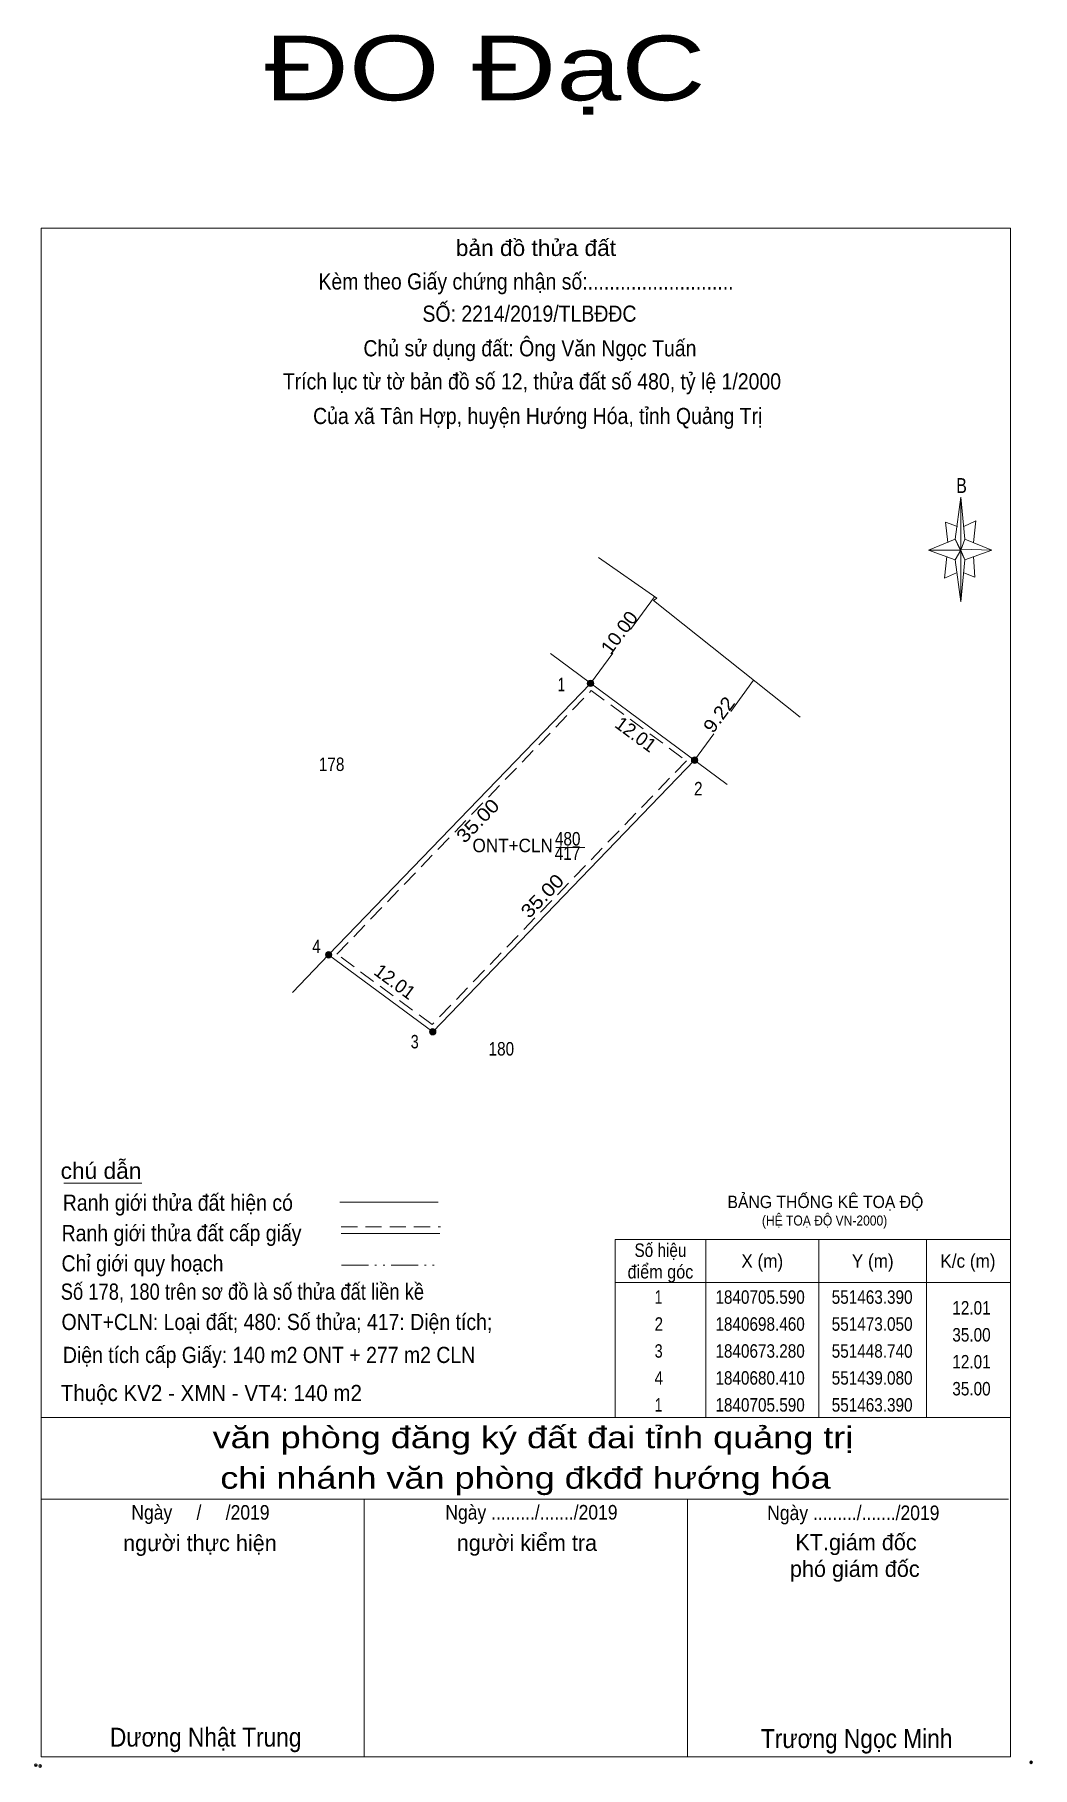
# Model space of a CAD drawing. Header units: metres. Extents: x 551412 to 551504, y 1840605 to 1840766.
import ezdxf
from ezdxf.enums import TextEntityAlignment as Align

# ---------------------------------------------------------------- set-up
doc = ezdxf.new("R2010")
doc.units = ezdxf.units.M
doc.header["$LTSCALE"] = 0.5
doc.header["$PDMODE"] = 32
doc.header["$PDSIZE"] = 0.25
doc.linetypes.add('DASH_DOUBLE_DOT', pattern=[9.2, 5, -1.2, 0.3, -1.2, 0.3, -1.2])
doc.linetypes.add('MEDIUM_DASHED', pattern=[4.5, 3, -1.5])
for name, color, linetype, lineweight in [('1', 7, 'MEDIUM_DASHED', 13), ('10', 7, 'Continuous', 13), ('17', 7, 'Continuous', 13), ('23', 7, 'Continuous', 13), ('5', 7, 'Continuous', 13), ('6', 7, 'Continuous', 13), ('63', 7, 'Continuous', 13)]:
    doc.layers.add(name, color=color, linetype=linetype, lineweight=lineweight)

msp = doc.modelspace()

# ---------------------------------------------------------------- hatches: boundary and pattern name
at = {"layer": '63'}
for points in [[(551463.69, 1840705.59, 1), (551463.09, 1840705.59, 1)], [(551473.35, 1840698.46, 1), (551472.75, 1840698.46, 1)], [(551439.38, 1840680.41, 1), (551438.78, 1840680.41, 1)], [(551449.04, 1840673.28, 1), (551448.44, 1840673.28, 1)]]:
    msp.add_hatch(color=256, dxfattribs=at).paths.add_polyline_path(points)

# ---------------------------------------------------------------- linework, layer by layer
at = {"layer": '1'}
msp.add_lwpolyline([(551463.45, 1840704.93), (551472.29, 1840698.4), (551448.68, 1840673.94), (551439.84, 1840680.47)], close=True, dxfattribs=at)
at = {"layer": '10'}
for p, q in [((551459.66, 1840708.35), (551476.08, 1840696.22)), ((551435.71, 1840676.93), (551439.07, 1840680.41))]:
    msp.add_line(p, q, dxfattribs=at)
msp.add_lwpolyline([(551473.05, 1840698.46), (551448.74, 1840673.28), (551439.08, 1840680.41), (551463.39, 1840705.59)], dxfattribs=at)
at = {"layer": '17'}
msp.add_line((551414.51, 1840659.22), (551421.75, 1840659.22), dxfattribs=at)
at = {"layer": '23'}
msp.add_line((551464.12, 1840717.27), (551469.53, 1840713.49), dxfattribs=at)
msp.add_lwpolyline([(551469.53, 1840713.49), (551469.23, 1840713.27), (551482.84, 1840702.46)], dxfattribs=at)
at = {"layer": '5'}
for p, q in [((551497.25, 1840718.95), (551497.75, 1840722.85)), ((551498.15, 1840718.95), (551500.65, 1840717.95)), ((551497.25, 1840717.05), (551494.75, 1840717.95)), ((551498.15, 1840717.05), (551497.75, 1840713.15)), ((551498.95, 1840717.35), (551499.05, 1840715.45)), ((551499.05, 1840715.45), (551498.05, 1840715.85)), ((551412.38, 1840637.51), (551502.38, 1840637.51)), ((551412.38, 1840629.91), (551502.18, 1840629.91)), ((551412.38, 1840629.91), (551502.18, 1840629.91)), ((551412.38, 1840629.91), (551502.18, 1840629.91)), ((551442.38, 1840606.01), (551442.38, 1840629.91)), ((551472.38, 1840606.01), (551472.38, 1840629.91))]:
    msp.add_line(p, q, dxfattribs=at)
for points in [[(551412.38, 1840747.81), (551502.38, 1840747.81), (551502.38, 1840606.01), (551412.38, 1840606.01)], [(551497.75, 1840722.85), (551498.15, 1840718.95), (551497.75, 1840717.95)], [(551497.75, 1840717.95), (551494.75, 1840717.95), (551497.25, 1840718.95), (551498.15, 1840717.05), (551500.65, 1840717.95), (551497.75, 1840718.05)], [(551497.75, 1840717.95), (551497.75, 1840713.15), (551497.25, 1840717.05)]]:
    msp.add_lwpolyline(points, close=True, dxfattribs=at)
for points in [[(551497.45, 1840720.15), (551496.35, 1840720.55), (551496.55, 1840718.65)], [(551498.05, 1840720.15), (551499.15, 1840720.65), (551498.95, 1840718.65)], [(551497.75, 1840717.95), (551497.25, 1840718.95), (551494.75, 1840717.95)], [(551496.45, 1840717.35), (551496.25, 1840715.35), (551497.35, 1840715.85)], [(551497.75, 1840717.95), (551498.15, 1840717.05), (551500.65, 1840717.95)], [(551502.38, 1840606.01), (551412.38, 1840606.01), (551412.38, 1840629.91)]]:
    msp.add_lwpolyline(points, dxfattribs=at)
for p in [(551411.91, 1840605.24), (551412.31, 1840605.17)]:
    msp.add_point(p, dxfattribs=at)
at = {"layer": '6'}
for p, q in [((551440.11, 1840657.48), (551449.25, 1840657.48)), ((551440.25, 1840654.55), (551449.39, 1840654.55))]:
    msp.add_line(p, q, dxfattribs=at)
at = {"layer": '6', "linetype": 'MEDIUM_DASHED'}
msp.add_line((551440.25, 1840655.17), (551449.45, 1840655.17), dxfattribs=at)
at = {"layer": '6'}
msp.add_point((551504.28, 1840605.51), dxfattribs=at)
at = {"layer": '63'}
for p, q in [((551469.33, 1840713.63), (551467.09, 1840710.59)), ((551465.47, 1840708.4), (551463.39, 1840705.59)), ((551478.53, 1840705.88), (551476.4, 1840702.98)), ((551474.85, 1840700.9), (551473.05, 1840698.46)), ((551460.16, 1840690.38), (551462.87, 1840690.38)), ((551474.08, 1840654.01), (551474.08, 1840637.51)), ((551484.58, 1840654.01), (551484.58, 1840637.51)), ((551494.58, 1840654.01), (551494.58, 1840637.51)), ((551465.68, 1840650.01), (551502.38, 1840650.01))]:
    msp.add_line(p, q, dxfattribs=at)
at = {"layer": '63', "linetype": 'DASH_DOUBLE_DOT'}
msp.add_line((551440.28, 1840651.63), (551449.48, 1840651.63), dxfattribs=at)
at = {"layer": '63'}
msp.add_lwpolyline([(551465.68, 1840654.01), (551502.38, 1840654.01), (551502.38, 1840637.51), (551465.68, 1840637.51)], close=True, dxfattribs=at)
for centre in [(551463.39, 1840705.59), (551473.05, 1840698.46), (551439.08, 1840680.41), (551448.74, 1840673.28)]:
    msp.add_circle(centre, 0.3, dxfattribs=at)

# ---------------------------------------------------------------- texts
at = {"layer": '1'}
for s, width, p in [('480', 0.85, (551461.27, 1840690.55)), ('ONT+CLN', 0.95, (551456.16, 1840689.93)), ('417', 0.85, (551461.255, 1840689.21))]:
    msp.add_text(s, height=1.25, dxfattribs=dict(at, width=width)).set_placement(p, align=Align.CENTER)
for s, height, width, p in [('BẢNG THỐNG KÊ TOẠ ĐỘ ', 1.15, 0.95, (551476.1, 1840656.92)), ('(HỆ TOẠ ĐỘ VN-2000)', 0.93, 0.9, (551479.3, 1840655.3))]:
    msp.add_text(s, height=height, dxfattribs=dict(at, width=width)).set_placement(p)
at = {"layer": '5'}
for s, height, width, p in [('ĐO ĐạC', 6, 1.35, (551453.595, 1840759.67)), ('bản đồ thửa đất', 1.5, 1.05, (551458.32, 1840745.23)), ('Kèm theo Giấy chứng nhận số:...........................', 1.5, 0.9, (551457.4, 1840742.12)), ('SỐ: 2214/2019/TLBĐĐC', 1.5, 0.9, (551457.72, 1840739.13)), ('Chủ sử dụng đất: Ông Văn Ngọc Tuấn', 1.5, 0.9, (551457.765, 1840735.92)), ('Trích lục từ tờ bản đồ số 12, thửa đất số 480, tỷ lệ 1/2000 ', 1.5, 0.9, (551458.2, 1840732.85)), ('Của xã Tân Hợp, huyện Hướng Hóa, tỉnh Quảng Trị', 1.5, 0.9, (551458.49, 1840729.64)), ('B', 1.378, 0.8, (551497.83, 1840723.25)), ('văn phòng đăng ký đất đai tỉnh quảng trị', 2, 1.25, (551458.045, 1840634.65)), ('chi nhánh văn phòng đkđđ hướng hóa', 2, 1.25, (551457.355, 1840630.89)), ('Ngày     /     /2019', 1.35, 0.9, (551427.18, 1840628.02)), ('Ngày ........./......./2019', 1.35, 0.9, (551457.905, 1840628.03)), ('Ngày ........./......./2019', 1.35, 0.9, (551487.785, 1840627.98)), ('Dương Nhật Trung', 1.75, 0.9, (551427.665, 1840606.97)), ('Trương Ngọc Minh', 1.75, 0.9, (551488.095, 1840606.84))]:
    msp.add_text(s, height=height, dxfattribs=dict(at, width=width)).set_placement(p, align=Align.CENTER)
for s, p in [('người thực hiện', (551427.13, 1840625.1)), ('người kiểm tra', (551457.485, 1840625.12)), ('KT.giám đốc', (551488.035, 1840625.18)), ('phó giám đốc', (551487.92, 1840622.71))]:
    msp.add_text(s, height=1.5, dxfattribs=at).set_placement(p, align=Align.CENTER)
at = {"layer": '6'}
for s, width, p in [('chú dẫn', 1.05, (551414.2, 1840659.63)), ('Ranh giới thửa đất hiện có ', 0.9, (551414.4, 1840656.67)), ('Ranh giới thửa đất cấp giấy', 0.9, (551414.29, 1840653.85)), ('Chỉ giới quy hoạch', 0.9, (551414.28, 1840651.04)), ('Số 178, 180 trên sơ đồ là số thửa đất liền kề', 0.85, (551414.21, 1840648.42)), ('ONT+CLN: Loại đất; 480: Số thửa; 417: Diện tích;', 0.9, (551414.28, 1840645.61)), ('Diện tích cấp Giấy: 140 m2 ONT + 277 m2 CLN', 0.9, (551414.41, 1840642.55)), ('Thuộc KV2 - XMN - VT4: 140 m2', 0.95, (551414.21, 1840639.02))]:
    msp.add_text(s, height=1.5, dxfattribs=dict(at, width=width)).set_placement(p)
at = {"layer": '63'}
for s, rotation, width, p in [('10.00', 53.543, 1.05, (551466.5647, 1840709.9336)), ('9.22', 53.552, 1.1, (551475.8169, 1840702.3187)), ('35.00', 46.007, 1.15, (551453.3708, 1840692.4109)), ('35.00', 46.007, 1.15, (551459.3608, 1840685.4409))]:
    msp.add_text(s, height=1.25, rotation=rotation, dxfattribs=dict(at, width=width)).set_placement(p, align=Align.CENTER)
for s, width, p in [(' 1', 0.75, (551461.03, 1840704.86)), (' 2', 0.85, (551473.79, 1840695.2)), (' 4', 0.85, (551438.34, 1840680.57)), (' 3', 0.8, (551447.44, 1840671.73)), ('12.01', 0.85, (551500.53, 1840647.04)), ('35.00', 0.85, (551500.53, 1840644.54)), ('12.01', 0.85, (551500.53, 1840642.04)), ('35.00', 0.85, (551500.53, 1840639.54))]:
    msp.add_text(s, height=1.25, dxfattribs=dict(at, width=width)).set_placement(p, align=Align.RIGHT)
for p in [(551467.2188, 1840700.357), (551444.8588, 1840677.417)]:
    msp.add_text('12.01', height=1.25, rotation=323.569, dxfattribs=at).set_placement(p, align=Align.CENTER)
for s, width, p in [('178', 0.85, (551439.355, 1840697.46)), ('180', 0.85, (551455.11, 1840671.07)), ('Số hiệu', 0.85, (551469.88, 1840652.39)), ('X (m)', 0.95, (551479.33, 1840651.39)), ('Y (m)', 0.95, (551489.585, 1840651.39)), ('K/c (m)', 0.95, (551498.425, 1840651.39)), ('điểm góc', 0.9, (551469.88, 1840650.39)), (' 1', 0.75, (551469.53, 1840648.04)), ('1840705.590', 0.85, (551479.13, 1840648.04)), ('551463.390', 0.85, (551489.53, 1840648.04)), (' 2', 0.85, (551469.535, 1840645.54)), ('1840698.460', 0.85, (551479.13, 1840645.54)), ('551473.050', 0.85, (551489.53, 1840645.54)), (' 3', 0.8, (551469.525, 1840643.04)), ('1840673.280', 0.85, (551479.13, 1840643.04)), ('551448.740', 0.85, (551489.53, 1840643.04)), (' 4', 0.85, (551469.53, 1840640.54)), ('1840680.410', 0.85, (551479.13, 1840640.54)), ('551439.080', 0.85, (551489.53, 1840640.54)), (' 1', 0.75, (551469.53, 1840638.04)), ('1840705.590', 0.85, (551479.13, 1840638.04)), ('551463.390', 0.85, (551489.53, 1840638.04))]:
    msp.add_text(s, height=1.25, dxfattribs=dict(at, width=width)).set_placement(p, align=Align.CENTER)

doc.saveas('drawing.dxf')
